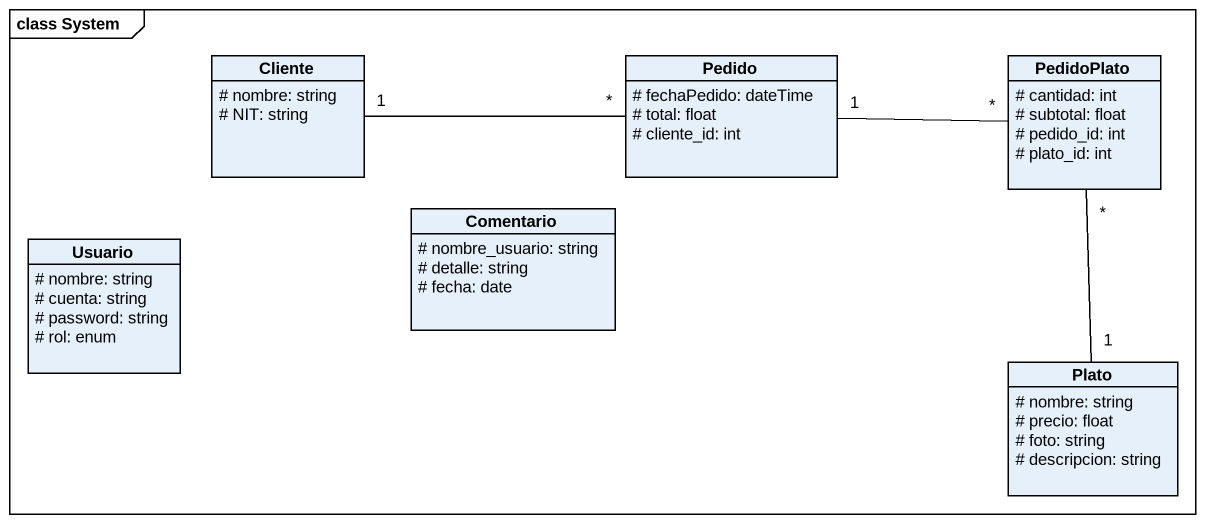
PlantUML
@startuml
mainframe class System
hide circle
hide empty members
skinparam classAttributeIconSize 0
class Cliente {
  # nombre: string
  # NIT: string
}
class Pedido {
  # fechaPedido: dateTime
  # total: float
  # cliente_id: int
}
class PedidoPlato {
  # cantidad: int
  # subtotal: float
  # pedido_id: int
  # plato_id: int
}
class Comentario {
  # nombre_usuario: string
  # detalle: string
  # fecha: date
}
class Usuario {
  # nombre: string
  # cuenta: string
  # password: string
  # rol: enum
}
class Plato {
  # nombre: string
  # precio: float
  # foto: string
  # descripcion: string
}
Cliente "1" -right- "*" Pedido
Pedido "1" -right- "*" PedidoPlato
Plato "1" -up- "*" PedidoPlato
@enduml
